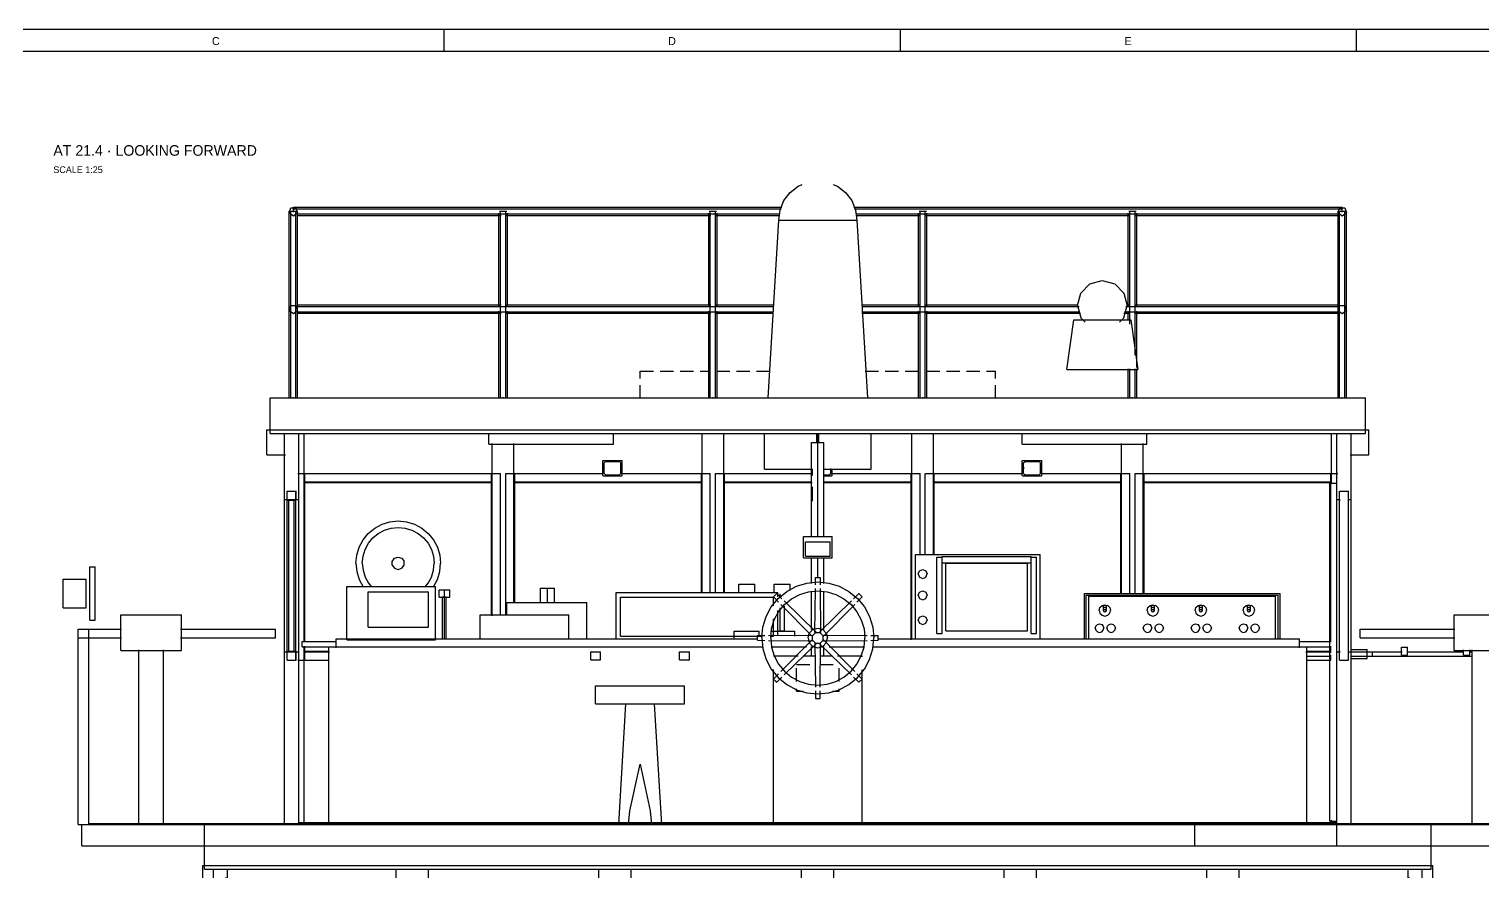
# Model space of a CAD drawing. Extents: x 5 to 836, y 5 to 589.
# Drawn here: x 224.5 to 551.6, y 398 to 589 of the extents above; entities that cross this region are included whole.
import ezdxf
from ezdxf.enums import TextEntityAlignment as Align

# ---------------------------------------------------------------- set-up
doc = ezdxf.new("R2010")
doc.units = 0
doc.linetypes.add('DASHED', pattern=[4.5, 3, -1.5])
for name, color, linetype in [('CUT', 7, 'CONTINUOUS'), ('DETAIL', 8, 'CONTINUOUS'), ('FRAME', 7, 'CONTINUOUS'), ('MARKING', 4, 'DASHED'), ('OUTLINE', 7, 'CONTINUOUS'), ('TEXT', 7, 'CONTINUOUS'), ('THIN', 7, 'CONTINUOUS')]:
    doc.layers.add(name, color=color, linetype=linetype)

msp = doc.modelspace()

# ---------------------------------------------------------------- linework, layer by layer
at = {"layer": 'CUT'}
for p, q in [((283.05, 547.69), (283.41, 548.81)), ((283.05, 547.69), (284, 547)), ((283.41, 548.81), (284.59, 548.81)), ((284, 547), (284.95, 547.69)), ((284.59, 548.81), (284.95, 547.69)), ((519.05, 547.69), (519.41, 548.81)), ((519.05, 547.69), (520, 547)), ((519.41, 548.81), (520.59, 548.81)), ((520, 547), (520.95, 547.69)), ((520.59, 548.81), (520.95, 547.69)), ((283.05, 525.69), (283.41, 526.81)), ((283.41, 526.81), (284.59, 526.81)), ((284.59, 526.81), (284.95, 525.69)), ((519.05, 525.69), (519.41, 526.81)), ((519.41, 526.81), (520.59, 526.81)), ((520.59, 526.81), (520.95, 525.69)), ((283.05, 525.69), (284, 525)), ((284, 525), (284.95, 525.69)), ((519.05, 525.69), (520, 525)), ((520, 525), (520.95, 525.69)), ((278.8, 498), (278.8, 506)), ((278.8, 506), (525.2, 506)), ((525.2, 498), (525.2, 506)), ((278.8, 498), (525.2, 498)), ((282, 483.16), (282, 498)), ((285.2, 483.16), (285.2, 498)), ((328, 495.6), (328, 498)), ((356, 495.6), (356, 498)), ((448, 495.6), (448, 498)), ((476, 495.6), (476, 498)), ((518.8, 405.2), (518.8, 498)), ((522, 410), (522, 498)), ((328, 495.6), (356, 495.6)), ((448, 495.6), (476, 495.6)), ((282.6, 483), (282.6, 485)), ((282.6, 485), (284.6, 485)), ((284.6, 483), (284.6, 485)), ((517.2, 410.8), (517.2, 486.8)), ((517.2, 486.8), (518.8, 486.8)), ((282, 483.16), (285.2, 483.16)), ((282.6, 483), (284.6, 483)), ((283, 449), (283, 483)), ((284.2, 449), (284.2, 483)), ((235.6, 410), (235.6, 454)), ((235.6, 454), (238, 454)), ((238, 410), (238, 454)), ((399.8, 452), (400.09, 453.1)), ((399.8, 452), (400.09, 450.9)), ((400.09, 453.1), (400.9, 453.91)), ((400.9, 453.91), (402, 454.2)), ((402, 454.2), (403.1, 453.91)), ((403.1, 453.91), (403.91, 453.1)), ((403.91, 453.1), (404.2, 452)), ((403.91, 450.9), (404.2, 452)), ((282, 410), (282, 448.84)), ((282, 448.84), (285.2, 448.84)), ((282.6, 449), (284.6, 449)), ((282.6, 447), (282.6, 449)), ((284.6, 447), (284.6, 449)), ((285.2, 410), (285.2, 448.84)), ((350.9, 448.9), (353.1, 448.9)), ((350.9, 447.1), (350.9, 448.9)), ((353.1, 447.1), (353.1, 448.9)), ((370.9, 447.1), (370.9, 448.9)), ((370.9, 448.9), (373.1, 448.9)), ((373.1, 447.1), (373.1, 448.9)), ((400.09, 450.9), (400.9, 450.09)), ((400.9, 450.09), (402, 449.8)), ((402, 449.8), (403.1, 450.09)), ((403.1, 450.09), (403.91, 450.9)), ((282.6, 447), (284.6, 447)), ((350.9, 447.1), (353.1, 447.1)), ((370.9, 447.1), (373.1, 447.1)), ((352, 437.2), (352, 441.2)), ((352, 441.2), (372, 441.2)), ((372, 437.2), (372, 441.2)), ((352, 437.2), (372, 437.2)), ((359.69, 413.08), (362, 423.6)), ((362, 423.6), (364.31, 413.08)), ((359.44, 410), (359.69, 413.08)), ((364.31, 413.08), (364.56, 410)), ((235.6, 410), (568.4, 410)), ((236.4, 405.2), (236.4, 410)), ((238, 410.24), (566, 410.24)), ((238, 410.04), (566, 410.04)), ((264, 400), (264, 410)), ((285.2, 410.48), (518.8, 410.48)), ((285.2, 410.28), (518.8, 410.28)), ((483.6, 410.28), (483.6, 410.48)), ((486.8, 405.2), (486.8, 410.24)), ((517.2, 410.8), (518.8, 410.8)), ((540, 400), (540, 410)), ((236.4, 405.2), (567.6, 405.2)), ((264, 400), (540, 400)), ((266, 398), (266, 400)), ((269.2, 398), (269.2, 400)), ((534.8, 398), (534.8, 400)), ((538, 398), (538, 400))]:
    msp.add_line(p, q, dxfattribs=at)
at = {"layer": 'DETAIL'}
for p, q in [((283.05, 547.69), (283.41, 548.81)), ((283.05, 548), (284.95, 548)), ((283.05, 506), (283.05, 548)), ((283.05, 547.69), (283.15, 547.61)), ((283.41, 548.81), (284.59, 548.81)), ((283.41, 506), (283.41, 548)), ((284, 547.8), (284, 548.95)), ((284, 548.95), (393.88, 548.95)), ((284, 548.59), (393.74, 548.59)), ((284.59, 548.81), (284.71, 548.44)), ((284.59, 506), (284.59, 548)), ((284.84, 547.41), (393.46, 547.41)), ((284.84, 547.05), (330.75, 547.05)), ((284.95, 506), (284.95, 548)), ((330.25, 526.51), (330.25, 547.58)), ((330.37, 548), (332.03, 548)), ((330.61, 506), (330.61, 548)), ((331.73, 547.05), (377.92, 547.05)), ((331.79, 506), (331.79, 548)), ((332.15, 526.51), (332.15, 547.58)), ((377.45, 526.51), (377.45, 547.58)), ((377.57, 548), (379.23, 548)), ((377.81, 506), (377.81, 548)), ((378.9, 547.05), (393.46, 547.05)), ((378.99, 506), (378.99, 548)), ((379.35, 526.51), (379.35, 547.58)), ((410.12, 548.95), (520, 548.95)), ((410.26, 548.59), (520, 548.59)), ((410.54, 547.41), (519.16, 547.41)), ((410.54, 547.05), (425.1, 547.05)), ((424.65, 526.51), (424.65, 547.58)), ((424.77, 548), (426.43, 548)), ((425.01, 506), (425.01, 548)), ((426.08, 547.05), (472.27, 547.05)), ((426.19, 506), (426.19, 548)), ((426.55, 526.51), (426.55, 547.58)), ((471.85, 526.51), (471.85, 547.58)), ((471.97, 548), (473.63, 548)), ((472.21, 522.6), (472.21, 548)), ((473.25, 547.05), (519.16, 547.05)), ((473.39, 515.63), (473.39, 548)), ((473.75, 526.51), (473.75, 547.58)), ((519.05, 548), (520.95, 548)), ((519.05, 506), (519.05, 548)), ((519.29, 548.44), (519.41, 548.81)), ((519.41, 548.81), (520.59, 548.81)), ((519.41, 506), (519.41, 548)), ((520, 547.8), (520, 548.95)), ((520.59, 548.81), (520.95, 547.69)), ((520.59, 506), (520.59, 548)), ((520.85, 547.61), (520.95, 547.69)), ((520.95, 506), (520.95, 548)), ((393.2, 546), (410.8, 546)), ((461.15, 529.6), (463.2, 531.65)), ((463.2, 531.65), (466, 532.4)), ((466, 532.4), (468.8, 531.65)), ((468.8, 531.65), (470.85, 529.6)), ((284.84, 526.95), (330.75, 526.95)), ((331.73, 526.95), (377.92, 526.95)), ((378.9, 526.95), (392.06, 526.95)), ((411.94, 526.95), (425.1, 526.95)), ((426.08, 526.95), (460.51, 526.95)), ((460.4, 526.8), (461.15, 529.6)), ((460.4, 526.8), (461.15, 524)), ((470.85, 529.6), (471.6, 526.8)), ((470.85, 524), (471.6, 526.8)), ((471.43, 526.95), (472.27, 526.95)), ((473.25, 526.95), (519.16, 526.95)), ((283.05, 525.69), (283.17, 526.06)), ((283.05, 525.69), (283.15, 525.61)), ((284.84, 526.59), (392.06, 526.59)), ((284.84, 525.41), (392.06, 525.41)), ((284.84, 525.05), (330.75, 525.05)), ((330.25, 506), (330.25, 525.53)), ((331.73, 525.05), (377.92, 525.05)), ((332.15, 506), (332.15, 525.53)), ((377.45, 506), (377.45, 525.53)), ((378.9, 525.05), (392.06, 525.05)), ((379.35, 506), (379.35, 525.53)), ((411.94, 526.59), (460.79, 526.59)), ((411.94, 525.41), (460.93, 525.41)), ((411.94, 525.05), (425.1, 525.05)), ((424.65, 506), (424.65, 525.53)), ((426.08, 525.05), (461.07, 525.05)), ((426.55, 506), (426.55, 525.53)), ((459.6, 523.6), (472.4, 523.6)), ((461.15, 524), (462.13, 523.02)), ((469.87, 523.02), (470.85, 524)), ((470.87, 525.05), (472.27, 525.05)), ((471.01, 525.41), (519.16, 525.41)), ((471.29, 526.59), (519.16, 526.59)), ((471.85, 523.44), (471.85, 525.53)), ((473.25, 525.05), (519.16, 525.05)), ((473.75, 512.84), (473.75, 525.53)), ((520.83, 526.06), (520.95, 525.69)), ((520.85, 525.61), (520.95, 525.69)), ((458, 512.4), (474, 512.4)), ((471.85, 506), (471.85, 512.56)), ((472.21, 506), (472.21, 512.56)), ((473.39, 506), (473.39, 512.56)), ((473.75, 506), (473.75, 512.56)), ((278.8, 498.69), (278.8, 506)), ((278.8, 506), (525.2, 506)), ((284, 506), (284, 506.14)), ((331.2, 506), (331.2, 506.14)), ((378.4, 506), (378.4, 506.14)), ((425.6, 506), (425.6, 506.14)), ((472.8, 506), (472.8, 506.14)), ((520, 506), (520, 506.14)), ((525.2, 498.69), (525.2, 506)), ((278, 493.2), (278, 498.8)), ((278, 498.8), (526, 498.8)), ((282, 410), (282, 498)), ((282, 498), (522, 498)), ((285.2, 410), (285.2, 498)), ((286.44, 451.13), (286.44, 498)), ((328, 495.6), (328, 498)), ((328.76, 497.86), (328.76, 498)), ((333.64, 497.86), (333.64, 498)), ((356, 495.6), (356, 498)), ((375.96, 462.04), (375.96, 498)), ((380.84, 462.04), (380.84, 498)), ((390, 490), (390, 498)), ((401.79, 495.91), (401.79, 498)), ((402, 474.73), (402, 498)), ((402.21, 495.91), (402.21, 498)), ((414, 490), (414, 498)), ((423.16, 451.69), (423.16, 498)), ((428.04, 470.72), (428.04, 498)), ((448, 495.6), (448, 498)), ((470.36, 497.86), (470.36, 498)), ((475.24, 497.86), (475.24, 498)), ((476, 495.6), (476, 498)), ((517.56, 486.67), (517.56, 498)), ((518.8, 405.2), (518.8, 498)), ((522, 410), (522, 498)), ((526, 493.2), (526, 498.8)), ((328, 495.6), (356, 495.6)), ((328.76, 457.01), (328.76, 495.78)), ((333.64, 459.81), (333.64, 495.78)), ((400.61, 496), (403.39, 496)), ((400.61, 474.73), (400.61, 496)), ((403.39, 474.73), (403.39, 496)), ((448, 495.6), (476, 495.6)), ((470.36, 461.9), (470.36, 495.78)), ((475.24, 461.9), (475.24, 495.78)), ((278, 493.2), (282.2, 493.2)), ((521.8, 493.2), (526, 493.2)), ((285, 489), (330.6, 489)), ((286.6, 451.05), (286.6, 489)), ((328.6, 457.05), (328.6, 489)), ((330.61, 457.05), (330.61, 489)), ((331.79, 457.05), (331.79, 489)), ((331.8, 489), (353.68, 489)), ((333.8, 459.84), (333.8, 489)), ((353.64, 490.2), (353.66, 490.28)), ((353.64, 490.2), (353.66, 490.12)), ((353.66, 490.28), (353.72, 490.34)), ((353.66, 490.12), (353.72, 490.06)), ((353.72, 490.34), (353.8, 490.36)), ((353.72, 490.06), (353.8, 490.04)), ((353.8, 490.36), (353.88, 490.34)), ((353.8, 490.04), (353.88, 490.06)), ((353.88, 490.34), (353.94, 490.28)), ((353.88, 490.06), (353.94, 490.12)), ((353.94, 490.28), (353.96, 490.2)), ((353.94, 490.12), (353.96, 490.2)), ((357.88, 489), (377.8, 489)), ((375.8, 462.07), (375.8, 489)), ((377.81, 462.07), (377.81, 489)), ((378.99, 462.07), (378.99, 489)), ((379, 489), (400.74, 489)), ((381, 462.07), (381, 489)), ((390, 490), (400.74, 490)), ((403.26, 490), (414, 490)), ((405.08, 489), (425, 489)), ((423, 451.6), (423, 489)), ((425.01, 470.72), (425.01, 489)), ((426.19, 470.72), (426.19, 489)), ((426.2, 489), (448.08, 489)), ((428.2, 470.65), (428.2, 489)), ((448.04, 490.2), (448.06, 490.28)), ((448.04, 490.2), (448.06, 490.12)), ((448.06, 490.28), (448.12, 490.34)), ((448.06, 490.12), (448.12, 490.06)), ((448.12, 490.34), (448.2, 490.36)), ((448.12, 490.06), (448.2, 490.04)), ((448.2, 490.36), (448.28, 490.34)), ((448.2, 490.04), (448.28, 490.06)), ((448.28, 490.34), (448.34, 490.28)), ((448.28, 490.06), (448.34, 490.12)), ((448.34, 490.28), (448.36, 490.2)), ((448.34, 490.12), (448.36, 490.2)), ((452.28, 489), (472.2, 489)), ((470.2, 461.85), (470.2, 489)), ((472.21, 461.93), (472.21, 489)), ((473.39, 461.93), (473.39, 489)), ((473.4, 489), (519, 489)), ((475.4, 461.85), (475.4, 489)), ((517.4, 451.05), (517.4, 489)), ((282.6, 447), (282.6, 485)), ((282.6, 485), (284.6, 485)), ((284.59, 447), (284.59, 485)), ((286.44, 487.16), (328.76, 487.16)), ((286.6, 487), (328.6, 487)), ((333.64, 487.16), (375.96, 487.16)), ((333.8, 487), (375.8, 487)), ((380.84, 487.16), (400.67, 487.16)), ((381, 487), (400.74, 487)), ((400.8, 482.8), (400.8, 486)), ((403.26, 487), (423, 487)), ((403.33, 487.16), (423.16, 487.16)), ((428.04, 487.16), (470.36, 487.16)), ((428.2, 487), (470.2, 487)), ((475.24, 487.16), (517.56, 487.16)), ((475.4, 487), (517.4, 487)), ((517.2, 410.8), (517.2, 486.8)), ((517.2, 486.8), (518.8, 486.8)), ((519.4, 485), (521.4, 485)), ((519.41, 447), (519.41, 485)), ((521.4, 447), (521.4, 485)), ((282, 483.16), (285.2, 483.16)), ((282.6, 483), (284.6, 483)), ((283, 449), (283, 483)), ((284.2, 449), (284.2, 483)), ((518.8, 483.16), (519.5, 483.16)), ((519.4, 483), (519.53, 483)), ((521.27, 483), (521.4, 483)), ((521.3, 483.16), (522, 483.16)), ((398.8, 470), (398.8, 474.8)), ((398.8, 474.8), (405.2, 474.8)), ((405.2, 470), (405.2, 474.8)), ((238.2, 456), (238.2, 468)), ((238.2, 468), (239.4, 468)), ((239.4, 456), (239.4, 468)), ((306.27, 469.23), (306.78, 469.93)), ((306.27, 468.37), (306.27, 469.23)), ((306.27, 468.37), (306.78, 467.67)), ((306.78, 469.93), (307.6, 470.2)), ((307.6, 470.2), (308.42, 469.93)), ((308.42, 469.93), (308.93, 469.23)), ((308.42, 467.67), (308.93, 468.37)), ((308.93, 468.37), (308.93, 469.23)), ((398.8, 470), (405.2, 470)), ((400.61, 464.23), (400.61, 470.11)), ((402, 465.49), (402, 470.11)), ((403.39, 464.23), (403.39, 470.11)), ((424, 451.64), (424, 470.8)), ((424, 470.8), (452, 470.8)), ((428.8, 470.2), (430, 470.2)), ((428.8, 453), (428.8, 470.2)), ((430, 453), (430, 470.3)), ((430, 470.3), (450, 470.3)), ((430, 468.9), (450, 468.9)), ((450, 453), (450, 470.3)), ((450, 470.2), (451.2, 470.2)), ((451.2, 453), (451.2, 470.2)), ((452, 451.64), (452, 470.8)), ((232.2, 458.8), (232.2, 465.2)), ((232.2, 465.2), (237.4, 465.2)), ((237.4, 458.8), (237.4, 465.2)), ((306.78, 467.67), (307.6, 467.4)), ((307.6, 467.4), (308.42, 467.67)), ((401.48, 465.6), (402.52, 465.6)), ((424.6, 466.4), (424.89, 467.11)), ((424.61, 466.41), (424.9, 465.7)), ((424.89, 467.11), (425.6, 467.4)), ((424.89, 465.69), (425.6, 465.4)), ((425.6, 467.4), (426.31, 467.11)), ((425.6, 465.4), (426.31, 465.69)), ((426.3, 465.7), (426.59, 466.41)), ((426.31, 467.11), (426.6, 466.4)), ((296, 451.6), (296, 463.6)), ((296, 463.6), (316, 463.6)), ((316, 451.6), (316, 463.6)), ((316.79, 462.8), (319.21, 462.8)), ((316.79, 461.2), (316.79, 462.8)), ((317.58, 461.24), (318, 461.28)), ((317.58, 451.64), (317.58, 461.24)), ((318, 451.74), (318, 462.8)), ((318, 461.28), (318.42, 461.24)), ((318.42, 451.64), (318.42, 461.24)), ((319.21, 461.2), (319.21, 462.8)), ((339.64, 463.2), (342.76, 463.2)), ((339.64, 460), (339.64, 463.2)), ((341.2, 460), (341.2, 463.2)), ((342.76, 460), (342.76, 463.2)), ((356.6, 451.68), (356.6, 462.2)), ((356.6, 462.2), (393, 462.2)), ((384.2, 462.11), (384.2, 464.13)), ((387.8, 462.11), (387.8, 464.13)), ((392.02, 461.25), (392.75, 461.98)), ((392.2, 462.11), (392.2, 464.13)), ((393, 461.23), (393, 462.2)), ((395.8, 462.66), (395.8, 464.13)), ((400.61, 453.88), (400.61, 462.55)), ((403.39, 453.88), (403.39, 462.55)), ((411.25, 461.98), (411.98, 461.25)), ((424.6, 461.6), (424.89, 462.31)), ((424.6, 461.6), (424.89, 460.89)), ((424.89, 462.31), (425.6, 462.6)), ((425.6, 462.6), (426.31, 462.31)), ((426.31, 462.31), (426.6, 461.6)), ((426.31, 460.89), (426.6, 461.6)), ((462, 451.64), (462, 462)), ((462, 462), (506, 462)), ((462.4, 451.62), (462.4, 461.6)), ((462.4, 461.6), (505.6, 461.6)), ((505.6, 451.62), (505.6, 461.6)), ((506, 451.64), (506, 462)), ((232.2, 458.8), (237.4, 458.8)), ((316.79, 461.2), (319.21, 461.2)), ((317.58, 461.16), (318, 461.12)), ((318, 461.12), (318.42, 461.16)), ((332, 457.08), (332, 460)), ((332, 460), (350, 460)), ((350, 451.67), (350, 460)), ((393, 452.51), (393, 458.18)), ((424.89, 460.89), (425.6, 460.6)), ((425.6, 460.6), (426.31, 460.89)), ((465.32, 458.2), (465.49, 458.84)), ((465.32, 458.2), (465.49, 457.56)), ((465.49, 458.84), (465.96, 459.31)), ((465.96, 459.31), (466.6, 459.48)), ((466.28, 459.11), (466.37, 459.32)), ((466.28, 459.11), (466.37, 458.91)), ((466.28, 458.16), (466.37, 458.36)), ((466.28, 458.16), (466.37, 457.95)), ((466.37, 459.32), (466.6, 459.4)), ((466.37, 458.91), (466.6, 458.83)), ((466.37, 458.36), (466.6, 458.44)), ((466.6, 459.48), (467.24, 459.31)), ((466.6, 459.4), (466.83, 459.32)), ((466.6, 458.83), (466.83, 458.91)), ((466.6, 458.44), (466.83, 458.36)), ((466.83, 459.32), (466.92, 459.11)), ((466.83, 458.91), (466.92, 459.11)), ((466.83, 458.36), (466.92, 458.16)), ((466.83, 457.95), (466.92, 458.16)), ((467.24, 459.31), (467.71, 458.84)), ((467.71, 457.56), (467.88, 458.2)), ((467.72, 458.84), (467.89, 458.2)), ((476.12, 458.2), (476.29, 458.84)), ((476.12, 458.2), (476.29, 457.56)), ((476.29, 458.84), (476.76, 459.31)), ((476.76, 459.31), (477.4, 459.48)), ((477.08, 459.11), (477.17, 459.32)), ((477.08, 459.11), (477.17, 458.91)), ((477.08, 458.16), (477.17, 458.36)), ((477.08, 458.16), (477.17, 457.95)), ((477.17, 459.32), (477.4, 459.4)), ((477.17, 458.91), (477.4, 458.83)), ((477.17, 458.36), (477.4, 458.44)), ((477.4, 459.48), (478.04, 459.31)), ((477.4, 459.4), (477.63, 459.32)), ((477.4, 458.83), (477.63, 458.91)), ((477.4, 458.44), (477.63, 458.36)), ((477.63, 459.32), (477.72, 459.11)), ((477.63, 458.91), (477.72, 459.11)), ((477.63, 458.36), (477.72, 458.16)), ((477.63, 457.95), (477.72, 458.16)), ((478.04, 459.31), (478.51, 458.84)), ((478.51, 457.56), (478.68, 458.2)), ((478.52, 458.84), (478.69, 458.2)), ((486.92, 458.2), (487.09, 458.84)), ((486.92, 458.2), (487.09, 457.56)), ((487.09, 458.84), (487.56, 459.31)), ((487.56, 459.31), (488.2, 459.48)), ((487.88, 459.11), (487.97, 459.32)), ((487.88, 459.11), (487.97, 458.91)), ((487.88, 458.16), (487.97, 458.36)), ((487.88, 458.16), (487.97, 457.95)), ((487.97, 459.32), (488.2, 459.4)), ((487.97, 458.91), (488.2, 458.83)), ((487.97, 458.36), (488.2, 458.44)), ((488.2, 459.48), (488.84, 459.31)), ((488.2, 459.4), (488.43, 459.32)), ((488.2, 458.83), (488.43, 458.91)), ((488.2, 458.44), (488.43, 458.36)), ((488.43, 459.32), (488.52, 459.11)), ((488.43, 458.91), (488.52, 459.11)), ((488.43, 458.36), (488.52, 458.16)), ((488.43, 457.95), (488.52, 458.16)), ((488.84, 459.31), (489.31, 458.84)), ((489.31, 457.56), (489.48, 458.2)), ((489.32, 458.84), (489.49, 458.2)), ((497.72, 458.2), (497.89, 458.84)), ((497.72, 458.2), (497.89, 457.56)), ((497.89, 458.84), (498.36, 459.31)), ((498.36, 459.31), (499, 459.48)), ((498.68, 459.11), (498.77, 459.32)), ((498.68, 459.11), (498.77, 458.91)), ((498.68, 458.16), (498.77, 458.36)), ((498.68, 458.16), (498.77, 457.95)), ((498.77, 459.32), (499, 459.4)), ((498.77, 458.91), (499, 458.83)), ((498.77, 458.36), (499, 458.44)), ((499, 459.48), (499.64, 459.31)), ((499, 459.4), (499.23, 459.32)), ((499, 458.83), (499.23, 458.91)), ((499, 458.44), (499.23, 458.36)), ((499.23, 459.32), (499.32, 459.11)), ((499.23, 458.91), (499.32, 459.11)), ((499.23, 458.36), (499.32, 458.16)), ((499.23, 457.95), (499.32, 458.16)), ((499.64, 459.31), (500.11, 458.84)), ((500.11, 458.84), (500.28, 458.2)), ((500.11, 457.56), (500.28, 458.2)), ((238.2, 456), (239.4, 456)), ((245.2, 457.2), (258.8, 457.2)), ((245.2, 449.2), (245.2, 457.2)), ((258.8, 449.2), (258.8, 457.2)), ((326, 451.66), (326, 457.2)), ((326, 457.2), (346, 457.2)), ((346, 451.66), (346, 457.2)), ((424.6, 456), (424.89, 456.71)), ((424.6, 456), (424.89, 455.29)), ((424.89, 456.71), (425.6, 457)), ((424.89, 455.29), (425.6, 455)), ((425.6, 457), (426.31, 456.71)), ((425.6, 455), (426.31, 455.29)), ((426.31, 456.71), (426.6, 456)), ((426.31, 455.29), (426.6, 456)), ((464.57, 454.68), (464.92, 455.03)), ((464.92, 455.03), (465.4, 455.16)), ((465.4, 455.16), (465.88, 455.03)), ((465.49, 457.56), (465.96, 457.09)), ((465.87, 455.02), (466.22, 454.67)), ((465.96, 457.09), (466.6, 456.92)), ((466.37, 457.95), (466.6, 457.87)), ((466.6, 457.87), (466.83, 457.95)), ((466.6, 456.92), (467.24, 457.09)), ((467.17, 454.68), (467.52, 455.03)), ((467.24, 457.09), (467.71, 457.56)), ((467.52, 455.03), (468, 455.16)), ((468, 455.16), (468.48, 455.03)), ((468.48, 455.03), (468.83, 454.68)), ((475.37, 454.68), (475.72, 455.03)), ((475.72, 455.03), (476.2, 455.16)), ((476.2, 455.16), (476.68, 455.03)), ((476.29, 457.56), (476.76, 457.09)), ((476.68, 455.03), (477.03, 454.68)), ((476.76, 457.09), (477.4, 456.92)), ((477.17, 457.95), (477.4, 457.87)), ((477.4, 457.87), (477.63, 457.95)), ((477.4, 456.92), (478.04, 457.09)), ((477.97, 454.68), (478.32, 455.03)), ((478.04, 457.09), (478.51, 457.56)), ((478.32, 455.03), (478.8, 455.16)), ((478.8, 455.16), (479.28, 455.03)), ((479.28, 455.03), (479.63, 454.68)), ((486.17, 454.68), (486.52, 455.03)), ((486.52, 455.03), (487, 455.16)), ((487, 455.16), (487.48, 455.03)), ((487.09, 457.56), (487.56, 457.09)), ((487.48, 455.03), (487.83, 454.68)), ((487.56, 457.09), (488.2, 456.92)), ((487.97, 457.95), (488.2, 457.87)), ((488.2, 457.87), (488.43, 457.95)), ((488.2, 456.92), (488.84, 457.09)), ((488.77, 454.68), (489.12, 455.03)), ((488.84, 457.09), (489.31, 457.56)), ((489.12, 455.03), (489.6, 455.16)), ((489.6, 455.16), (490.08, 455.03)), ((490.08, 455.03), (490.43, 454.68)), ((496.97, 454.68), (497.32, 455.03)), ((497.32, 455.03), (497.8, 455.16)), ((497.8, 455.16), (498.28, 455.03)), ((497.89, 457.56), (498.36, 457.09)), ((498.28, 455.03), (498.63, 454.68)), ((498.36, 457.09), (499, 456.92)), ((498.77, 457.95), (499, 457.87)), ((499, 457.87), (499.23, 457.95)), ((499, 456.92), (499.64, 457.09)), ((499.57, 454.68), (499.92, 455.03)), ((499.64, 457.09), (500.11, 457.56)), ((499.92, 455.03), (500.4, 455.16)), ((500.4, 455.16), (500.88, 455.03)), ((500.88, 455.03), (501.23, 454.68)), ((545.2, 457.2), (558.8, 457.2)), ((545.2, 449.2), (545.2, 457.2)), ((235.6, 410), (235.6, 454)), ((235.6, 454), (245.37, 454)), ((235.6, 452), (245.37, 452)), ((238, 453.86), (238, 454)), ((238, 410), (238, 452.18)), ((258.64, 454), (280, 454)), ((258.64, 452), (280, 452)), ((280, 452), (280, 454)), ((293.6, 449.8), (293.6, 451.8)), ((293.6, 451.8), (388.49, 451.8)), ((296, 451.6), (316, 451.6)), ((383.2, 453.5), (388.8, 453.5)), ((383.2, 451.72), (383.2, 453.5)), ((388.4, 451.48), (388.4, 452.52)), ((388.8, 452.41), (388.8, 453.5)), ((391.47, 453.5), (396.8, 453.5)), ((393.52, 453.6), (394.48, 453.6)), ((396.8, 452.41), (396.8, 453.5)), ((399.93, 452.49), (400.09, 453.1)), ((399.93, 451.51), (400.09, 450.9)), ((400.09, 453.1), (400.18, 453.19)), ((400.7, 452.4), (401.6, 453.3)), ((400.7, 451.6), (401.6, 450.7)), ((400.8, 451.36), (400.8, 452.64)), ((400.81, 453.82), (400.9, 453.91)), ((400.9, 453.91), (401.51, 454.07)), ((401.36, 453.2), (402.64, 453.2)), ((402.4, 453.3), (403.3, 452.4)), ((402.4, 450.7), (403.3, 451.6)), ((402.49, 454.07), (403.1, 453.91)), ((403.1, 453.91), (403.19, 453.82)), ((403.2, 451.36), (403.2, 452.64)), ((403.82, 453.19), (403.91, 453.1)), ((403.91, 453.1), (404.07, 452.49)), ((403.91, 450.9), (404.07, 451.51)), ((415.51, 451.8), (510.4, 451.8)), ((415.6, 451.48), (415.6, 452.52)), ((428.8, 453), (430, 453)), ((450, 453), (451.2, 453)), ((464.44, 454.2), (464.57, 454.68)), ((464.44, 454.2), (464.57, 453.72)), ((464.57, 453.72), (464.92, 453.37)), ((464.92, 453.37), (465.4, 453.24)), ((465.4, 453.24), (465.88, 453.37)), ((465.87, 453.38), (466.22, 453.73)), ((466.23, 454.68), (466.36, 454.2)), ((466.23, 453.72), (466.36, 454.2)), ((467.04, 454.2), (467.17, 454.68)), ((467.04, 454.2), (467.17, 453.72)), ((467.17, 453.72), (467.52, 453.37)), ((467.52, 453.37), (468, 453.24)), ((468, 453.24), (468.48, 453.37)), ((468.48, 453.37), (468.83, 453.72)), ((468.83, 454.68), (468.96, 454.2)), ((468.83, 453.72), (468.96, 454.2)), ((475.24, 454.2), (475.37, 454.68)), ((475.24, 454.2), (475.37, 453.72)), ((475.37, 453.72), (475.72, 453.37)), ((475.72, 453.37), (476.2, 453.24)), ((476.2, 453.24), (476.68, 453.37)), ((476.68, 453.37), (477.03, 453.72)), ((477.03, 454.68), (477.16, 454.2)), ((477.03, 453.72), (477.16, 454.2)), ((477.84, 454.2), (477.97, 454.68)), ((477.84, 454.2), (477.97, 453.72)), ((477.97, 453.72), (478.32, 453.37)), ((478.32, 453.37), (478.8, 453.24)), ((478.8, 453.24), (479.28, 453.37)), ((479.28, 453.37), (479.63, 453.72)), ((479.63, 454.68), (479.76, 454.2)), ((479.63, 453.72), (479.76, 454.2)), ((486.04, 454.2), (486.17, 454.68)), ((486.04, 454.2), (486.17, 453.72)), ((486.17, 453.72), (486.52, 453.37)), ((486.52, 453.37), (487, 453.24)), ((487, 453.24), (487.48, 453.37)), ((487.48, 453.37), (487.83, 453.72)), ((487.83, 454.68), (487.96, 454.2)), ((487.83, 453.72), (487.96, 454.2)), ((488.64, 454.2), (488.77, 454.68)), ((488.64, 454.2), (488.77, 453.72)), ((488.77, 453.72), (489.12, 453.37)), ((489.12, 453.37), (489.6, 453.24)), ((489.6, 453.24), (490.08, 453.37)), ((490.08, 453.37), (490.43, 453.72)), ((490.43, 454.68), (490.56, 454.2)), ((490.43, 453.72), (490.56, 454.2)), ((496.84, 454.2), (496.97, 454.68)), ((496.84, 454.2), (496.97, 453.72)), ((496.97, 453.72), (497.32, 453.37)), ((497.32, 453.37), (497.8, 453.24)), ((497.8, 453.24), (498.28, 453.37)), ((498.28, 453.37), (498.63, 453.72)), ((498.63, 454.68), (498.76, 454.2)), ((498.63, 453.72), (498.76, 454.2)), ((499.44, 454.2), (499.57, 454.68)), ((499.44, 454.2), (499.57, 453.72)), ((499.57, 453.72), (499.92, 453.37)), ((499.92, 453.37), (500.4, 453.24)), ((500.4, 453.24), (500.88, 453.37)), ((500.88, 453.37), (501.23, 453.72)), ((501.23, 454.68), (501.36, 454.2)), ((501.23, 453.72), (501.36, 454.2)), ((510.4, 449.8), (510.4, 451.8)), ((524, 454), (545.36, 454)), ((524, 452), (524, 454)), ((524, 452), (545.36, 452)), ((245.2, 449.2), (258.8, 449.2)), ((249.2, 410), (249.2, 449.3)), ((254.8, 410), (254.8, 449.3)), ((282, 448.84), (285.2, 448.84)), ((282.6, 449), (284.6, 449)), ((286, 450), (286, 451.2)), ((286, 451.2), (293.7, 451.2)), ((286, 450), (389.68, 450)), ((286.44, 410), (286.44, 450.15)), ((286.44, 448.84), (292.17, 448.84)), ((286.6, 447), (286.6, 450.12)), ((286.6, 449), (292.06, 449)), ((292, 410), (292, 450)), ((350.9, 448.9), (353.1, 448.9)), ((350.9, 447.1), (350.9, 448.9)), ((353.1, 447.1), (353.1, 448.9)), ((370.9, 447.1), (370.9, 448.9)), ((370.9, 448.9), (373.1, 448.9)), ((373.1, 447.1), (373.1, 448.9)), ((391.5, 450), (399.48, 450)), ((400.09, 450.9), (400.18, 450.81)), ((400.61, 448), (400.61, 450.1)), ((400.81, 450.18), (400.9, 450.09)), ((400.9, 450.09), (401.51, 449.93)), ((401.36, 450.8), (402.64, 450.8)), ((402.49, 449.93), (403.1, 450.09)), ((403.1, 450.09), (403.19, 450.18)), ((403.39, 448), (403.39, 450.1)), ((403.82, 450.81), (403.91, 450.9)), ((404.52, 450), (412.5, 450)), ((414.32, 450), (517.3, 450)), ((510.3, 451.2), (517.3, 451.2)), ((511.83, 448.84), (517.28, 448.84)), ((511.94, 449), (517.4, 449)), ((512, 410), (512, 450)), ((517.4, 448.67), (517.4, 450.12)), ((517.4, 447), (517.4, 448.2)), ((518.8, 448.84), (519.5, 448.84)), ((519.4, 449), (519.53, 449)), ((521.27, 449), (521.4, 449)), ((521.3, 448.84), (522, 448.84)), ((525.6, 447.4), (525.6, 449.4)), ((526.8, 447.92), (526.8, 448.88)), ((533.3, 448.1), (533.3, 449.9)), ((533.3, 449.9), (534.7, 449.9)), ((534.7, 448.1), (534.7, 449.9)), ((545.2, 449.2), (558.8, 449.2)), ((547.3, 448.1), (547.3, 449.35)), ((548.7, 448.1), (548.7, 449.35)), ((549.2, 410), (549.2, 449.3)), ((282.6, 447), (284.6, 447)), ((285, 447), (292.06, 447)), ((350.9, 447.1), (353.1, 447.1)), ((370.9, 447.1), (373.1, 447.1)), ((392, 448), (397.59, 448)), ((392, 410), (392, 444.93)), ((398.71, 448), (401.58, 448)), ((402.42, 448), (405.29, 448)), ((406.41, 448), (412, 448)), ((412, 447.72), (412, 448)), ((511.94, 447), (517.4, 447)), ((519.4, 447), (521.4, 447)), ((533.3, 448.1), (534.7, 448.1)), ((547.3, 448.1), (548.7, 448.1)), ((392.02, 442.75), (392.75, 442.01)), ((411.25, 442.02), (411.99, 442.75)), ((412, 410), (412, 444.79)), ((352, 437.2), (352, 441.2)), ((352, 441.2), (372, 441.2)), ((372, 437.2), (372, 441.2)), ((401.48, 438.4), (402.52, 438.4)), ((352, 437.2), (372, 437.2)), ((235.6, 410), (568.4, 410)), ((236.4, 405.2), (236.4, 410)), ((328.76, 410), (328.76, 410.14)), ((333.64, 410), (333.64, 410.14)), ((375.96, 410), (375.96, 410.14)), ((380.84, 410), (380.84, 410.14)), ((423.16, 410), (423.16, 410.14)), ((428.04, 410), (428.04, 410.14)), ((470.36, 410), (470.36, 410.14)), ((475.24, 410), (475.24, 410.14)), ((486.8, 405.2), (486.8, 410)), ((517.2, 410.8), (518.8, 410.8)), ((517.56, 410), (517.56, 410.98)), ((236.4, 405.2), (567.6, 405.2)), ((264, 400), (264, 405.28)), ((540, 400), (540, 405.28)), ((263.6, 398), (263.6, 400.8)), ((263.6, 400.8), (540.4, 400.8)), ((264, 400), (540, 400)), ((266, 398), (266, 400)), ((268.84, 399.87), (268.84, 400)), ((269.2, 398), (269.2, 400)), ((307.16, 398), (307.16, 400)), ((314.44, 398), (314.44, 400)), ((352.76, 398), (352.76, 400)), ((360.04, 398), (360.04, 400)), ((398.36, 398), (398.36, 400)), ((405.64, 398), (405.64, 400)), ((443.96, 398), (443.96, 400)), ((451.24, 398), (451.24, 400)), ((489.56, 398), (489.56, 400)), ((496.84, 398), (496.84, 400)), ((534.8, 398), (534.8, 400)), ((535.16, 399.87), (535.16, 400)), ((538, 398), (538, 400)), ((540.4, 398), (540.4, 400.8)), ((268.84, 398), (268.84, 398.13)), ((535.16, 398), (535.16, 398.13))]:
    msp.add_line(p, q, dxfattribs=at)
at = {"layer": 'FRAME'}
msp.add_line((10, 584), (831, 584), dxfattribs=at)
at = {"layer": 'MARKING'}
for p, q in [((362, 512), (377.52, 512)), ((362, 505.85), (362, 512)), ((379.2, 512), (391.37, 512)), ((412.63, 512), (424.8, 512)), ((426.48, 512), (442, 512)), ((442, 505.85), (442, 512)), ((397.2, 442.23), (397.2, 446)), ((397.2, 446), (401.51, 446)), ((402.49, 446), (406.8, 446)), ((406.8, 442.23), (406.8, 446)), ((397.2, 440), (397.2, 440.56)), ((397.2, 440), (398.73, 440)), ((405.27, 440), (406.8, 440)), ((406.8, 440), (406.8, 440.56)), ((238, 410.24), (249.33, 410.24)), ((238, 410.04), (238, 410.24)), ((238, 410.04), (566, 410.04)), ((254.65, 410.24), (282.08, 410.24)), ((285.2, 410.28), (285.2, 410.48)), ((285.2, 410.48), (292.2, 410.48)), ((285.2, 410.28), (292.2, 410.28)), ((486.8, 410.04), (486.8, 410.14)), ((511.82, 410.48), (518.8, 410.48)), ((511.82, 410.28), (518.8, 410.28)), ((518.8, 410.28), (518.8, 410.48)), ((518.8, 410.04), (518.8, 410.14)), ((521.87, 410.24), (549.38, 410.24))]:
    msp.add_line(p, q, dxfattribs=at)
at = {"layer": 'OUTLINE'}
for p, q in [((395.78, 552.22), (397.6, 553.62)), ((397.6, 553.62), (398.51, 554)), ((405.49, 554), (406.4, 553.62)), ((406.4, 553.62), (408.22, 552.22)), ((393.5, 548.28), (394.38, 550.4)), ((394.38, 550.4), (395.78, 552.22)), ((408.22, 552.22), (409.62, 550.4)), ((409.62, 550.4), (410.5, 548.28)), ((393.2, 546), (393.5, 548.28)), ((410.5, 548.28), (410.8, 546)), ((390.8, 506), (393.2, 546)), ((393.2, 546), (410.8, 546)), ((410.8, 546), (413.2, 506)), ((458, 512.4), (459.6, 523.6)), ((472.4, 523.6), (474, 512.4)), ((353.6, 491.84), (353.66, 491.9)), ((353.6, 488.56), (353.6, 491.84)), ((353.66, 491.9), (357.94, 491.9)), ((353.9, 491.38), (354.22, 491.7)), ((353.9, 489.02), (353.9, 491.38)), ((354.22, 491.7), (357.38, 491.7)), ((357.38, 491.7), (357.7, 491.38)), ((357.7, 489.02), (357.7, 491.38)), ((357.94, 491.9), (358, 491.84)), ((358, 488.56), (358, 491.84)), ((448, 491.84), (448.06, 491.9)), ((448, 488.56), (448, 491.84)), ((448.06, 491.9), (452.34, 491.9)), ((448.3, 491.38), (448.62, 491.7)), ((448.3, 489.02), (448.3, 491.38)), ((448.62, 491.7), (451.78, 491.7)), ((451.78, 491.7), (452.1, 491.38)), ((452.1, 489.02), (452.1, 491.38)), ((452.34, 491.9), (452.4, 491.84)), ((452.4, 488.56), (452.4, 491.84)), ((353.6, 488.56), (353.66, 488.5)), ((353.66, 488.5), (357.94, 488.5)), ((353.9, 489.02), (354.22, 488.7)), ((354.22, 488.7), (357.38, 488.7)), ((357.38, 488.7), (357.7, 489.02)), ((357.94, 488.5), (358, 488.56)), ((400.8, 488.56), (400.8, 490.06)), ((403.21, 488.7), (404.58, 488.7)), ((403.21, 488.5), (405.14, 488.5)), ((404.58, 488.7), (404.9, 489.02)), ((404.9, 489.02), (404.9, 490.13)), ((405.14, 488.5), (405.2, 488.56)), ((405.2, 488.56), (405.2, 490.06)), ((448, 488.56), (448.06, 488.5)), ((448.06, 488.5), (452.34, 488.5)), ((448.3, 489.02), (448.62, 488.7)), ((448.62, 488.7), (451.78, 488.7)), ((451.78, 488.7), (452.1, 489.02)), ((452.34, 488.5), (452.4, 488.56)), ((302.31, 476.72), (303.96, 477.6)), ((303.96, 477.6), (305.74, 478.14)), ((305.74, 478.14), (307.6, 478.32)), ((307.6, 478.32), (309.46, 478.14)), ((309.46, 478.14), (311.24, 477.6)), ((311.24, 477.6), (312.89, 476.72)), ((299.68, 474.09), (300.87, 475.53)), ((300.87, 475.53), (302.31, 476.72)), ((300.88, 473.29), (301.89, 474.51)), ((301.89, 474.51), (303.11, 475.52)), ((303.11, 475.52), (304.51, 476.26)), ((304.51, 476.26), (306.02, 476.72)), ((306.02, 476.72), (307.6, 476.88)), ((307.6, 476.88), (309.18, 476.72)), ((309.18, 476.72), (310.69, 476.26)), ((310.69, 476.26), (312.09, 475.52)), ((312.09, 475.52), (313.31, 474.51)), ((312.89, 476.72), (314.33, 475.53)), ((313.31, 474.51), (314.32, 473.29)), ((314.33, 475.53), (315.52, 474.09)), ((298.26, 470.66), (298.8, 472.44)), ((298.8, 472.44), (299.68, 474.09)), ((299.68, 470.38), (300.14, 471.89)), ((300.14, 471.89), (300.88, 473.29)), ((314.32, 473.29), (315.06, 471.89)), ((315.06, 471.89), (315.52, 470.38)), ((315.52, 474.09), (316.4, 472.44)), ((316.4, 472.44), (316.94, 470.66)), ((399.2, 470.4), (399.2, 473.6)), ((399.2, 473.6), (404.8, 473.6)), ((404.8, 470.4), (404.8, 473.6)), ((298.08, 468.8), (298.26, 470.66)), ((298.08, 468.8), (298.26, 466.94)), ((299.52, 468.8), (299.68, 470.38)), ((299.52, 468.8), (299.68, 467.22)), ((315.52, 470.38), (315.68, 468.8)), ((315.52, 467.22), (315.68, 468.8)), ((316.94, 470.66), (317.12, 468.8)), ((316.94, 466.94), (317.12, 468.8)), ((399.2, 470.4), (404.8, 470.4)), ((430.8, 453.6), (430.8, 468.8)), ((430.8, 468.8), (449.2, 468.8)), ((449.2, 453.6), (449.2, 468.8)), ((298.26, 466.94), (298.8, 465.16)), ((298.8, 465.16), (299.68, 463.51)), ((299.68, 467.22), (300.14, 465.71)), ((300.14, 465.71), (300.88, 464.31)), ((314.32, 464.31), (315.06, 465.71)), ((315.06, 465.71), (315.52, 467.22)), ((315.52, 463.51), (316.4, 465.16)), ((316.4, 465.16), (316.94, 466.94)), ((399.54, 464.36), (402, 464.6)), ((401.46, 463.93), (401.48, 465.6)), ((402, 464.6), (404.46, 464.36)), ((402.52, 465.6), (402.54, 463.93)), ((299.68, 463.51), (299.77, 463.41)), ((300.8, 454.4), (300.8, 462.4)), ((300.8, 462.4), (314.4, 462.4)), ((300.88, 464.31), (301.55, 463.49)), ((313.65, 463.49), (314.32, 464.31)), ((314.4, 454.4), (314.4, 462.4)), ((315.43, 463.41), (315.52, 463.51)), ((384.2, 464.13), (387.8, 464.13)), ((392.02, 461.25), (392.75, 461.98)), ((392.02, 461.25), (393.19, 460.06)), ((392.2, 464.13), (395.8, 464.13)), ((392.75, 461.98), (393.94, 460.81)), ((393.09, 460.91), (395, 462.48)), ((393.31, 461.47), (393.72, 461.47)), ((393.52, 461.13), (393.52, 461.96)), ((395, 462.48), (397.18, 463.64)), ((396.11, 460.81), (397.94, 461.79)), ((397.18, 463.64), (399.54, 464.36)), ((397.94, 461.79), (399.93, 462.4)), ((399.93, 462.4), (402, 462.6)), ((401.36, 453.2), (401.46, 463.09)), ((402, 462.6), (404.07, 462.4)), ((402.54, 463.09), (402.64, 453.2)), ((404.07, 462.4), (406.06, 461.79)), ((404.46, 464.36), (406.82, 463.64)), ((406.06, 461.79), (407.89, 460.81)), ((406.82, 463.64), (409, 462.48)), ((409, 462.48), (410.91, 460.91)), ((410.06, 460.81), (411.25, 461.98)), ((410.81, 460.06), (411.98, 461.25)), ((411.25, 461.98), (411.98, 461.25)), ((463, 451.68), (463, 461.4)), ((463, 461.4), (505, 461.4)), ((505, 451.68), (505, 461.4)), ((357.6, 452.4), (357.6, 461.2)), ((357.6, 461.2), (392, 461.2)), ((390.36, 456.82), (391.52, 459)), ((391.52, 459), (393.09, 460.91)), ((392, 459.24), (392, 461.2)), ((393.19, 457.89), (394.5, 459.5)), ((393.52, 453.6), (393.52, 458.76)), ((393.67, 459.56), (400.7, 452.4)), ((394.44, 460.33), (401.6, 453.3)), ((394.48, 453.6), (394.48, 459.18)), ((394.5, 459.5), (396.11, 460.81)), ((402.4, 453.3), (409.56, 460.33)), ((403.3, 452.4), (410.33, 459.56)), ((407.89, 460.81), (409.5, 459.5)), ((409.5, 459.5), (410.81, 457.89)), ((410.91, 460.91), (412.48, 459)), ((412.48, 459), (413.64, 456.82)), ((466.28, 458.16), (466.28, 459.11)), ((466.92, 458.16), (466.92, 459.11)), ((477.08, 458.16), (477.08, 459.11)), ((477.72, 458.16), (477.72, 459.11)), ((487.88, 458.16), (487.88, 459.11)), ((488.52, 458.16), (488.52, 459.11)), ((498.68, 458.16), (498.68, 459.11)), ((499.32, 458.16), (499.32, 459.11)), ((389.64, 454.46), (390.36, 456.82)), ((391.6, 454.07), (392.21, 456.06)), ((392, 452.4), (392, 456.31)), ((392.21, 456.06), (393.19, 457.89)), ((410.81, 457.89), (411.79, 456.06)), ((411.79, 456.06), (412.4, 454.07)), ((413.64, 456.82), (414.36, 454.46)), ((300.8, 454.4), (314.4, 454.4)), ((357.6, 452.4), (389.48, 452.4)), ((388.4, 452.52), (390.07, 452.54)), ((388.4, 451.48), (390.07, 451.46)), ((389.4, 452), (389.64, 454.46)), ((389.4, 452), (389.64, 449.54)), ((390.91, 452.54), (400.8, 452.64)), ((390.91, 451.46), (400.8, 451.36)), ((391.3, 452.4), (392, 452.4)), ((391.4, 452), (391.6, 454.07)), ((391.4, 452), (391.6, 449.93)), ((393.67, 444.44), (400.7, 451.6)), ((403.2, 452.64), (413.09, 452.54)), ((403.2, 451.36), (413.09, 451.46)), ((403.3, 451.6), (410.33, 444.44)), ((412.4, 454.07), (412.6, 452)), ((412.4, 449.93), (412.6, 452)), ((413.93, 452.54), (415.6, 452.52)), ((413.93, 451.46), (415.6, 451.48)), ((414.36, 454.46), (414.6, 452)), ((414.36, 449.54), (414.6, 452)), ((430.8, 453.6), (449.2, 453.6)), ((389.64, 449.54), (390.36, 447.18)), ((391.6, 449.93), (392.21, 447.94)), ((394.44, 443.67), (401.6, 450.7)), ((401.36, 450.8), (401.46, 440.91)), ((402.4, 450.7), (409.56, 443.67)), ((402.54, 440.91), (402.64, 450.8)), ((411.79, 447.94), (412.4, 449.93)), ((413.64, 447.18), (414.36, 449.54)), ((511.89, 448.88), (517.31, 448.88)), ((521.86, 449.4), (525.6, 449.4)), ((521.91, 448.88), (533.51, 448.88)), ((534.63, 448.88), (547.36, 448.88)), ((548.62, 448.88), (549.32, 448.88)), ((390.36, 447.18), (391.52, 445)), ((391.52, 445), (393.09, 443.09)), ((392.21, 447.94), (393.19, 446.11)), ((393.19, 446.11), (394.5, 444.5)), ((409.5, 444.5), (410.81, 446.11)), ((410.81, 446.11), (411.79, 447.94)), ((410.91, 443.09), (412.48, 445)), ((412.48, 445), (413.64, 447.18)), ((511.89, 447.92), (517.31, 447.92)), ((521.86, 447.4), (525.6, 447.4)), ((521.91, 447.92), (549.32, 447.92)), ((392.02, 442.75), (393.19, 443.94)), ((392.02, 442.75), (392.75, 442.02)), ((392.75, 442.02), (393.94, 443.19)), ((393.09, 443.09), (395, 441.52)), ((394.5, 444.5), (396.11, 443.19)), ((396.11, 443.19), (397.94, 442.21)), ((397.94, 442.21), (399.93, 441.6)), ((399.93, 441.6), (402, 441.4)), ((402, 441.4), (404.07, 441.6)), ((404.07, 441.6), (406.06, 442.21)), ((406.06, 442.21), (407.89, 443.19)), ((407.89, 443.19), (409.5, 444.5)), ((409, 441.52), (410.91, 443.09)), ((410.06, 443.19), (411.25, 442.02)), ((410.81, 443.94), (411.98, 442.75)), ((411.25, 442.02), (411.98, 442.75)), ((395, 441.52), (397.18, 440.36)), ((397.18, 440.36), (399.54, 439.64)), ((399.54, 439.64), (402, 439.4)), ((401.46, 440.07), (401.48, 438.4)), ((402, 439.4), (404.46, 439.64)), ((402.52, 438.4), (402.54, 440.07)), ((404.46, 439.64), (406.82, 440.36)), ((406.82, 440.36), (409, 441.52)), ((357.2, 410), (358.8, 437.2)), ((365.2, 437.2), (366.8, 410))]:
    msp.add_line(p, q, dxfattribs=at)
at = {"layer": 'THIN'}
for p, q in [((5, 589), (836, 589)), ((317.88, 589), (317.88, 584)), ((420.5, 589), (420.5, 584)), ((523.13, 589), (523.13, 584))]:
    msp.add_line(p, q, dxfattribs=at)

# ---------------------------------------------------------------- texts
at = {"layer": 'TEXT'}
for s, p in [('C', (266.56, 585.4)), ('D', (369.19, 585.4)), ('E', (471.81, 585.4))]:
    msp.add_text(s, height=1.8, dxfattribs=at).set_placement(p, align=Align.CENTER)
for s, height, p in [('AT 21.4 · LOOKING FORWARD', 2.38, (230, 560.5)), ('SCALE 1:25', 1.51, (230, 556.6))]:
    msp.add_text(s, height=height, dxfattribs=at).set_placement(p)

doc.saveas('drawing.dxf')
